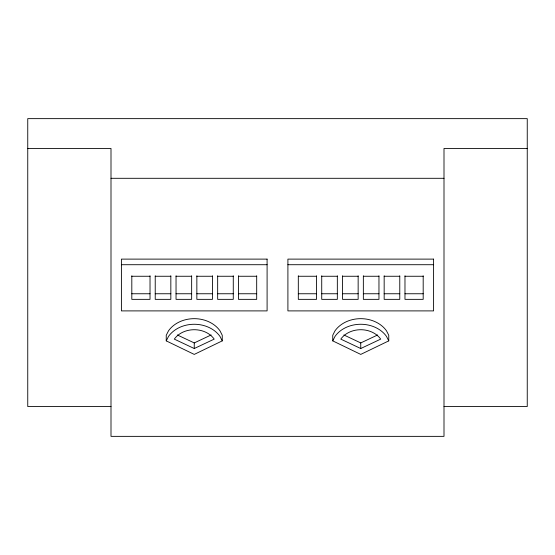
<?xml version="1.0" encoding="UTF-8"?>
<svg xmlns="http://www.w3.org/2000/svg" width="555" height="555" viewBox="0 0 555 555"><rect width="100%" height="100%" fill="white"/><g stroke="black" fill="none" stroke-linecap="round" stroke-linejoin="round"><path stroke-width="0.83" d="M166.243 340.874L168.519 336.392A29.713 24.26 0 0 1 219.981 336.392L222.257 340.874L194.25 354.409L166.243 340.874L166.243 335.282L168.519 330.794A29.713 24.26 0 0 1 219.981 330.794L222.257 335.282L222.257 340.874M332.743 340.874L335.019 336.392A29.713 24.26 0 0 1 386.481 336.392L388.757 340.874L360.75 354.409L332.743 340.874L332.743 335.282L335.019 330.794A29.713 24.26 0 0 1 386.481 330.794L388.757 335.282L388.757 340.874M177.364 334.97L194.25 342.928L211.136 334.97M194.25 348.526L214.202 339.119A23.039 18.814 0 0 0 174.298 339.119L194.25 348.526L194.25 342.928M343.864 334.97L360.75 342.928L377.636 334.97M360.75 348.526L380.702 339.119A23.039 18.814 0 0 0 340.798 339.119L360.75 348.526L360.75 342.928M27.75 148.469L111 148.469L111 436.362L444 436.362L444 148.469L527.25 148.469M111 178.301L444 178.301M121.406 264.714L267.094 264.714M287.906 264.714L433.594 264.714M131.812 276.258L150.023 276.258M155.227 276.258L170.836 276.258M176.039 276.258L191.648 276.258M196.852 276.258L212.461 276.258M217.664 276.258L233.273 276.258M238.477 276.258L256.688 276.258M298.312 276.258L316.523 276.258M321.727 276.258L337.336 276.258M342.539 276.258L358.148 276.258M363.352 276.258L378.961 276.258M384.164 276.258L399.773 276.258M404.977 276.258L423.188 276.258M131.812 293.755L150.023 293.755M155.227 293.755L170.836 293.755M176.039 293.755L191.648 293.755M196.852 293.755L212.461 293.755M217.664 293.755L233.273 293.755M238.477 293.755L256.688 293.755M298.312 293.755L316.523 293.755M321.727 293.755L337.336 293.755M342.539 293.755L358.148 293.755M363.352 293.755L378.961 293.755M384.164 293.755L399.773 293.755M404.977 293.755L423.188 293.755M111 406.531L27.75 406.531L27.75 118.638L527.25 118.638L527.25 406.531L444 406.531M423.188 275.793L423.188 299.353L404.977 299.353L404.977 275.793M399.773 275.793L399.773 299.353L384.164 299.353L384.164 275.793M378.961 275.793L378.961 299.353L363.352 299.353L363.352 275.793M358.148 275.793L358.148 299.353L342.539 299.353L342.539 275.793M337.336 275.793L337.336 299.353L321.727 299.353L321.727 275.793M316.523 275.793L316.523 299.353L298.312 299.353L298.312 275.793M256.688 275.793L256.688 299.353L238.477 299.353L238.477 275.793M233.273 275.793L233.273 299.353L217.664 299.353L217.664 275.793M212.461 275.793L212.461 299.353L196.852 299.353L196.852 275.793M191.648 275.793L191.648 299.353L176.039 299.353L176.039 275.793M170.836 275.793L170.836 299.353L155.227 299.353L155.227 275.793M150.023 275.793L150.023 299.353L131.812 299.353L131.812 275.793M267.094 259.116L121.406 259.116L121.406 310.897L267.094 310.897L267.094 259.116M433.594 259.116L287.906 259.116L287.906 310.897L433.594 310.897L433.594 259.116"/></g></svg>
